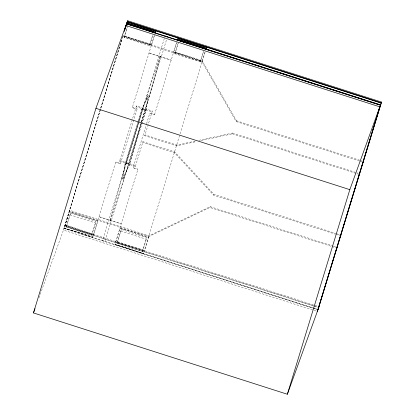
<?xml version="1.0" encoding="UTF-8"?>
<svg xmlns="http://www.w3.org/2000/svg" width="415" height="415" viewBox="0 0 415 415"><rect width="100%" height="100%" fill="white"/><g stroke="black" fill="none" stroke-linecap="round" stroke-linejoin="round"><path stroke-width="0.31" stroke-dasharray="2.08 1.56" d="M138.382 120.651L142.07 108.813L148.056 95.761L148.373 95.86L146.033 110.084L129.376 164.641L122.918 178.995L122.601 178.896L124.941 164.672L138.19 121.273M122.601 178.896L125.413 163.37L137.905 122.451M128.909 165.943L145.566 111.381L148.373 95.86M141.515 121.803L148.938 97.489L160.398 56.243L160.086 56.129L159.936 56.544M121.559 39.783L63.443 230.118L316.723 311.245M122.586 36.743L64.035 228.494L317.926 309.818M64.232 227.944L92.794 237.09L64.159 228.146L122.155 38.522M122.347 37.905L122.913 36.048L151.532 45.033L122.97 35.882M314.456 306.099L64.88 226.154L69.756 210.338L149.094 235.756L210.234 206.675L332.866 245.955M66.234 227.088L70.571 213.186L95.964 221.32L92.213 233.593L91.627 235.217L66.234 227.088L70.571 213.186M152.72 35.41L149.509 45.629L124.121 37.495L127.68 25.834M124.121 37.495L127.332 27.281M91.627 235.217L95.964 221.32M149.509 45.629L152.694 35.192M92.721 237.292L115.697 162.073L120.459 163.598L115.697 162.073M132.328 107.594L137.116 109.041L132.328 107.594L154.505 34.979M65.031 225.636L93.593 234.786L97.816 220.982L69.253 211.832L97.816 220.982M151.475 45.194L154.562 35.114M119.52 161.305L119.816 160.491L135.684 165.575L135.389 166.384L119.52 161.305L136.473 105.934L152.341 111.018L144.757 135.7L176.494 145.862L195.979 141.671M120.433 163.681L137.116 109.041M138.091 121.834L142.07 108.813M164.335 38.398L102.578 240.643L104.959 241.406L166.711 39.16M126.31 163.287L142.817 109.249L145.198 110.011L128.692 164.05L126.31 163.287L128.692 164.05M110.281 220.324L123.95 179.327L141.323 122.42M133.127 167.743L137.915 169.19L133.127 167.743L146.407 124.267M146.562 123.727L149.81 113.108L154.572 114.628L149.81 113.108M135.389 166.384L142.968 141.707L174.705 151.869L213.984 194.402L336.617 233.681M313.735 308.086L114.939 244.409L137.915 169.19M154.541 114.711L176.645 42.294M115.806 241.904L120.028 228.1L148.591 237.25L144.368 251.049L115.806 241.904L144.368 251.049M173.693 52.311L202.313 61.296L173.693 52.311L176.78 42.231M117.014 243.351L121.351 229.454L146.739 237.582L142.993 249.861L142.402 251.485L117.014 243.351L121.351 229.454M203.687 51.066L200.289 61.892L174.897 53.763L178.46 42.102M174.897 53.763L178.3 42.932M142.402 251.485L146.739 237.582M200.289 61.892L203.475 51.46M205.093 51.865L143.502 253.56L114.939 244.409M202.255 61.462L205.15 52M160.081 56.139L146.407 97.131L146.557 96.726L121.424 178.969L121.569 178.564L110.027 220.308M69.756 210.338L69.461 211.152L148.803 236.566L209.938 207.484L331.341 246.375M38.979 297.7L64.097 228.312L317.989 309.642M136.473 105.934L136.177 106.743L152.046 111.827L152.341 111.018M93.593 234.786L65.088 225.475M160.398 56.227L148.788 97.893L148.938 97.489M142.817 109.249L145.198 110.011M141.598 110.115L148.056 95.761M124.941 164.672L125.413 163.37M145.566 111.381L146.033 110.084M122.918 178.995L129.376 164.641M123.805 179.731L123.95 179.327M110.338 219.95L110.115 220.344L110.276 219.94M110.198 220.355L110.426 219.914M144.757 135.7L145.053 134.885L176.79 145.053L195.014 141.131M142.968 141.707L142.677 142.516L174.414 152.684L213.689 195.211L335.087 234.096M120.028 228.1L148.591 237.25M359.426 161.036L236.177 121.559L202.105 61.98L202.401 61.166L123.058 35.752M176.494 145.862L176.79 145.053M174.414 152.684L174.705 151.869M148.803 236.566L149.094 235.756M236.177 121.559L236.467 120.744L202.401 61.166M201.005 140.592L232.426 133.832L232.722 133.023L356.589 172.697M213.689 195.211L213.984 194.402M209.938 207.484L210.234 206.675M198.785 140.322L232.722 133.023M124.708 35.872L150.095 44.006M175.488 52.14L200.876 60.268M122.762 36.567L202.105 61.98M236.467 120.744L362.181 161.015M360.038 161.233L361.89 161.824M147.59 97.058L147.906 97.157M357.201 172.894L358.436 173.288M232.426 133.832L356.293 173.512M356.91 173.709L359.374 174.497M337.229 233.878L340.928 235.061M335.704 234.293L340.02 235.679M123.073 177.594L123.39 177.698M333.484 246.152L335.948 246.941M331.959 246.572L336.269 247.952M69.985 214.809L95.372 222.943M120.765 231.077L146.153 239.206M66.825 225.464L92.213 233.593M117.601 241.727L142.993 249.861M65.176 225.345L317.833 306.275M315.073 306.296L318.772 307.484M64.823 226.32L313.169 305.865M313.782 306.062L317.48 307.25M64.206 228.022L92.768 237.173M114.981 244.29L143.543 253.435M314.352 308.288L317.433 309.274M148.985 53.037L171.198 60.154L148.985 53.037M99.014 216.713L121.227 223.83L99.014 216.713"/><path stroke-width="0.62" d="M33.47 312.926L95.932 108.331L126.565 23.722L380.456 105.047L349.824 189.655L287.362 394.25L33.47 312.926L35.01 308.661M124.583 29.864L125.911 25.523L379.803 106.852L317.34 311.442M124.163 31.613L126.7 23.349L155.262 32.495L126.622 23.551L127.286 21.725L381.178 103.05L317.926 309.818M124.993 29.226L127.638 20.75L381.53 102.074L318.051 309.471M125.439 27.95L127.638 20.75M155.262 32.795L155.698 31.395M177.475 39.913L177.916 38.507M206.037 49.058L206.478 47.658M127.135 22.244L155.641 31.556M165.04 36.048L167.421 36.81M205.965 48.965L177.402 39.814L380.519 104.876M381.53 102.074L381.235 102.889L127.343 21.559M363.12 162.218L363.416 161.409M359.374 174.497L359.67 173.683M340.632 235.876L340.928 235.061M336.887 248.149L337.182 247.34M287.362 394.25L317.989 309.642M318.772 307.484L319.068 306.669M177.853 38.673L206.416 47.818M128.453 23.598L153.846 31.727M179.233 39.861L204.621 47.995M126.668 23.427L155.231 32.578M177.449 39.695L206.011 48.846M126.497 23.899L380.389 105.228M95.932 108.331L349.824 189.655"/></g></svg>
